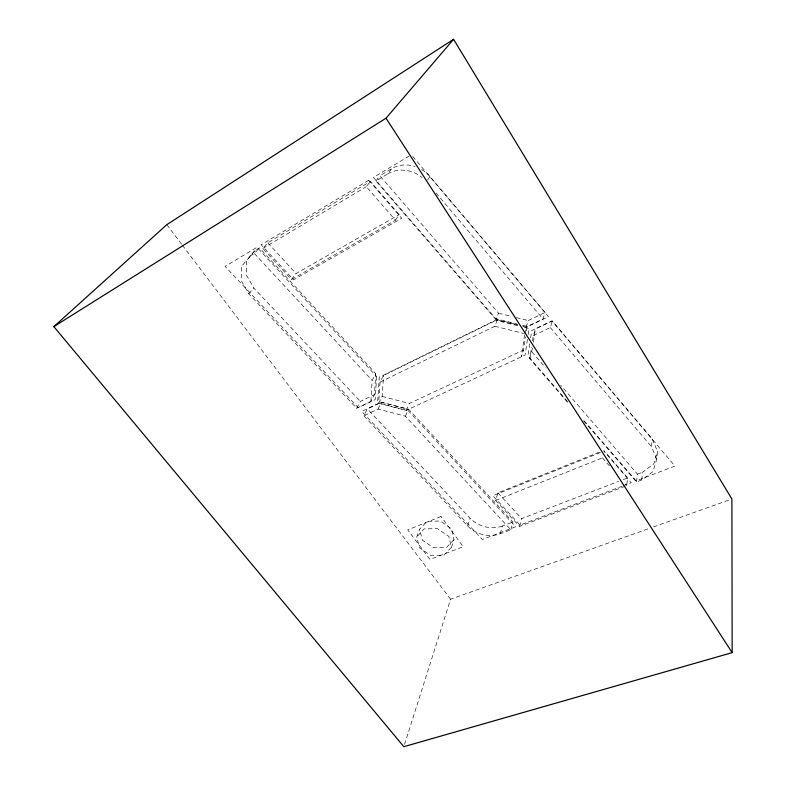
<?xml version="1.0" encoding="UTF-8"?>
<svg xmlns="http://www.w3.org/2000/svg" width="786" height="786" viewBox="0 0 786 786"><rect width="100%" height="100%" fill="white"/><g stroke="black" fill="none" stroke-linecap="round" stroke-linejoin="round"><path stroke-width="0.59" stroke-dasharray="3.93 2.95" d="M370.874 401.459L372.142 380.375L375.757 373.674L259.39 247.836L255.008 250.469L241.528 266.385L241.174 280.455L248.828 293.895L356.677 408.258L370.874 401.459L374.46 394.631L375.757 373.674M527.445 339.414L525.087 355.095L406.156 410.41L378.656 403.267L380.021 382.183L383.558 375.453L497.351 319.735L517.502 324.736M378.656 403.267L382.163 396.409L383.558 375.453M583.546 420.785L636.503 481.936L641.73 479.951L653.048 471.59L656.732 459.181L657.499 451.498L652.262 439.04L552.253 320.943L535.443 328.941L533.321 335.602L532.436 341.379M656.732 459.181L651.437 446.645L652.262 439.04M641.73 479.951L642.634 472.17L653.844 463.838L657.499 451.498M636.503 481.936L637.456 474.155L560.703 385.228M599.197 452.147L497.892 492.842L495.612 500.446L519.605 526.414L626.648 485.689L627.7 477.908L603.756 450.319M524.606 334.875L521.354 356.824L523.574 350.025L525.549 336.742M526.443 330.71L526.984 327.084L522.248 325.905M528.163 334.59L529.066 328.558L523.289 327.123M529.725 343.767L527.897 355.803L567.993 402.127M530.638 337.754L531.739 330.533L551.988 320.894L674.958 466.088L636.159 480.865L583.232 419.724M567.502 402.255L529.784 358.701L531.552 347.157M529.784 358.701L532.476 348.257M533.399 342.224L535.443 328.941M609.474 465.96L602.449 457.894L602.823 455.733M519.605 526.414L521.629 518.632L618.572 481.405M510.812 529.754L512.904 521.983L408.641 409.231L381.495 402.186L367.396 408.897L363.78 415.794L467.562 525.854A25.869 20.161 17.7 0 0 500.161 533.812L510.812 529.754L405.399 416.197L377.997 409.064L363.78 415.794M500.161 533.812L502.352 526.03L512.904 521.983M533.321 335.602L550.308 327.575L552.253 320.943M523.751 326.563L526.06 327.143L543.028 319.008L545.071 312.455L429.962 176.516A30.222 27.392 40.8 0 0 419.478 168.273M404.574 744.362L450.584 599.217L648.882 528.575M467.562 525.854L470.057 518.18L367.396 408.897M526.06 327.143L528.271 320.541L545.071 312.455M524.773 333.726L526.984 327.084M451.39 547.429L453.994 539.697L451.469 528.713L440.258 521.049L427.024 521.305L419.645 529.273L416.737 536.887L419.469 547.822L430.64 555.378L443.815 555.25L451.39 547.429L448.835 536.396L437.507 528.664L424.155 528.899L416.737 536.887M380.021 382.183L494.826 326.269L497.351 319.735M517.964 325.129L495.995 319.676L498.52 313.182L379.884 175.73L391.634 168.695A30.222 27.392 40.8 0 1 415.096 166.475M405.399 416.197L408.641 409.231M406.156 410.41L409.398 403.464L523.574 350.025M377.997 409.064L381.495 402.186M356.677 408.258L360.371 401.42L374.46 394.631M427.653 180.053L429.962 176.516M395.486 220.198L399.2 214.607L370.393 181.409L267.78 242.825L262.829 248.455L291.459 279.452L395.486 220.198L366.305 186.685L370.393 181.409M495.995 319.676L375.895 180.967L387.753 173.893L391.634 168.695M375.895 180.967L379.884 175.73M291.459 279.452L296.057 273.548L399.2 214.607M255.008 250.469L246.627 260.647L246.234 274.619L253.78 287.951L360.371 401.42M248.828 293.895L253.78 287.951M249.958 256.138L254.379 253.505L259.39 247.836M453.994 539.697L446.458 547.488L433.4 547.655L422.337 540.149L419.645 529.273M409.192 156.011L373.478 177.42L495.74 318.654L517.041 323.94M262.829 248.455L366.305 186.685M600.465 452.54L492.901 495.701L520.047 525.107L622.09 486.229M495.612 500.446L602.449 457.894M623.131 479.656L627.7 477.908M637.456 474.155L642.634 472.17M623.229 485.797L631.256 482.732L603.864 451.184M653.5 526.934L729.595 499.827M498.52 313.182L511.607 316.424M516.373 317.603L528.271 320.541M522.955 325.404L527.691 326.583L548.412 316.66L411.294 154.754M517.502 325.689L495.544 320.236L379.265 377.192L377.712 401.4L408.425 409.368M494.826 326.269L523.623 333.431M382.163 396.409L409.398 403.464M254.379 253.505L372.142 380.375M267.78 242.825L296.057 273.548M497.892 492.842L521.629 518.632M625.086 483.891L626.648 485.689M531.916 351.882L545.513 367.632M436.014 193.022L543.028 319.008M550.308 327.575L651.437 446.645M166.809 224.668L181.625 244.23M182.372 245.212L450.584 599.217M502.352 526.03A25.624 20.082 17.6 0 1 470.057 518.18M387.753 173.893A30.566 27.598 40.3 0 1 422.131 177.538M376.622 376.514L375.177 399.602L358.239 407.718L225.091 266.405L257.012 247.256L376.622 376.514M368.713 180.279L261.217 244.741L293.591 279.796L401.715 218.302L368.713 180.279M379.088 403.169L361.737 411.432L482.378 539.461L515.675 526.777L408.307 410.754L379.088 403.169M441.025 516.51L407.728 529.872L429.991 559.426L463.249 546.751L441.025 516.51"/><path stroke-width="1.18" d="M53.841 326.622L386.014 118.214L453.591 39.3L731.894 499.002L732.159 652.635L403.837 746.7L53.841 326.622L166.809 224.668L453.591 39.3M386.014 118.214L732.159 652.635"/></g></svg>
